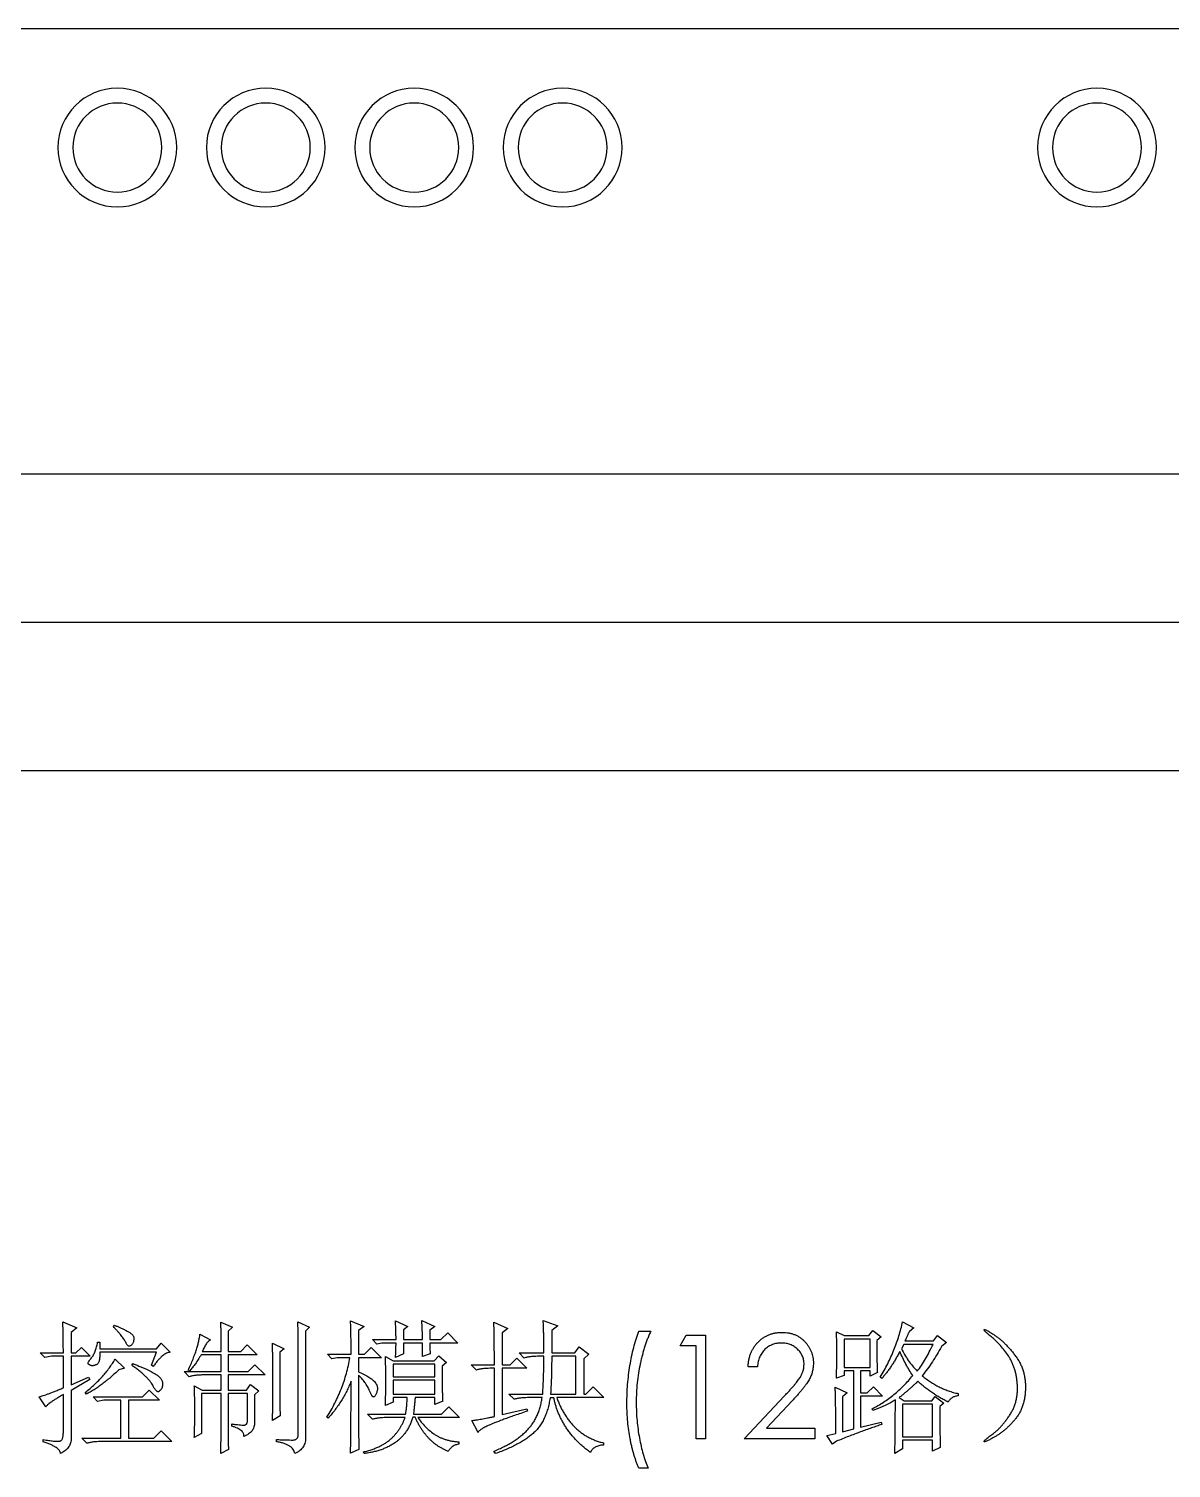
# Model space of a CAD drawing. Extents: x 221932 to 222432, y 311636 to 312636.
# Drawn here: x 222232.81 to 222271.29, y 311808.83 to 311857.32 of the extents above; entities that cross this region are included whole.
import ezdxf

# ---------------------------------------------------------------- set-up
doc = ezdxf.new("R2010")
doc.units = 0
doc.header["$MEASUREMENT"] = 0
doc.layers.add('PV-115', color=7, linetype='Continuous')

# ---------------------------------------------------------------- blocks, each defined once
blk = doc.blocks.new('Manufacturer光辉PartName智能照明控制模块Series12位ShellFrameLimitingCurrentRemarkPartTypeMinCurrent0MaxCurrent0PolesMinPower0MaxPower0LibType2DelFlgfalseUpdateDate')
at = {"layer": 'PV-115'}
for p, q in [((108, 52), (-108, 52)), ((108, 37), (-108, 37)), ((108, 32), (-108, 32)), ((108, 27), (-108, 27)), ((7.162, 8.449), (7.635, 8.238)), ((8.866, 8.278), (8.904, 8.335)), ((12.481, 8.43), (12.879, 8.259)), ((12.879, 8.259), (12.728, 8.126)), ((15.075, 8.449), (15.472, 8.259)), ((15.472, 8.259), (15.34, 8.126)), ((16.854, 8.475), (17.309, 8.284)), ((17.309, 8.284), (17.119, 8.151)), ((18.369, 8.475), (18.785, 8.29)), ((18.785, 8.29), (18.634, 8.178)), ((19.258, 8.494), (19.694, 8.29)), ((19.694, 8.29), (19.523, 8.16)), ((21.682, 8.437), (22.155, 8.225)), ((23.347, 8.494), (23.84, 8.304)), ((23.84, 8.304), (23.631, 8.153)), ((35.454, 8.449), (35.832, 8.238)), ((7.635, 8.238), (7.446, 8.085)), ((7.446, 8.085), (7.446, 7.396)), ((11.781, 8.027), (12.141, 7.838)), ((12.728, 8.126), (12.728, 7.441)), ((15.094, 4.652), (15.094, 7.86)), ((15.34, 8.126), (15.34, 4.576)), ((17.119, 8.151), (17.119, 7.351)), ((17.744, 7.693), (17.593, 7.844)), ((17.593, 7.844), (18.388, 7.844)), ((18.634, 8.178), (18.634, 7.844)), ((18.634, 7.844), (19.277, 7.844)), ((19.523, 8.16), (19.523, 7.844)), ((19.523, 7.844), (19.902, 7.844)), ((19.902, 7.844), (20.129, 8.072)), ((20.129, 8.072), (20.47, 7.731)), ((22.155, 8.225), (21.966, 8.071)), ((21.966, 8.071), (21.966, 6.992)), ((23.631, 8.153), (23.631, 7.396)), ((26.568, 8.135), (26.972, 8.135)), ((27.959, 7.641), (28.165, 8)), ((28.165, 8), (28.812, 8)), ((28.812, 8), (28.812, 4.5)), ((33.22, 8.111), (33.485, 7.979)), ((33.485, 7.979), (34.318, 7.979)), ((34.356, 7.865), (33.485, 7.865)), ((33.485, 7.865), (33.485, 6.902)), ((34.318, 7.979), (34.45, 8.149)), ((34.356, 6.902), (34.356, 7.865)), ((34.45, 8.149), (34.734, 7.942)), ((34.734, 7.942), (34.583, 7.811)), ((35.529, 7.799), (36.495, 7.799)), ((35.832, 8.238), (35.681, 8.124)), ((36.495, 7.799), (36.627, 7.989)), ((36.627, 7.989), (36.93, 7.743)), ((6.556, 7.244), (6.405, 7.396)), ((6.405, 7.396), (7.181, 7.396)), ((6.783, 7.282), (6.556, 7.244)), ((7.181, 7.282), (6.783, 7.282)), ((7.181, 6.222), (7.181, 7.282)), ((7.446, 7.396), (7.597, 7.396)), ((8.09, 7.282), (7.446, 7.282)), ((7.446, 7.282), (7.446, 6.317)), ((7.597, 7.396), (7.787, 7.585)), ((7.787, 7.585), (8.09, 7.282)), ((8.336, 7.757), (8.411, 7.757)), ((8.411, 7.757), (8.411, 7.53)), ((8.411, 7.53), (10.323, 7.53)), ((10.323, 7.417), (8.411, 7.417)), ((10.153, 6.981), (10.323, 7.417)), ((10.323, 7.53), (10.475, 7.72)), ((10.475, 7.72), (10.778, 7.417)), ((12.5, 7.327), (11.819, 7.327)), ((11.857, 7.441), (12.5, 7.441)), ((12.5, 7.441), (12.5, 7.726)), ((12.5, 6.767), (12.5, 7.327)), ((12.728, 7.441), (13.163, 7.441)), ((13.712, 7.327), (12.728, 7.327)), ((12.728, 7.327), (12.728, 6.767)), ((13.163, 7.441), (13.371, 7.668)), ((13.371, 7.668), (13.712, 7.327)), ((14.223, 7.729), (14.621, 7.539)), ((14.621, 7.539), (14.469, 7.425)), ((14.469, 7.425), (14.469, 5.675)), ((16.23, 7.199), (16.078, 7.351)), ((16.078, 7.351), (16.873, 7.351)), ((17.119, 7.351), (17.328, 7.351)), ((17.328, 7.351), (17.555, 7.578)), ((17.555, 7.578), (17.895, 7.237)), ((17.914, 7.731), (17.744, 7.693)), ((18.388, 7.731), (17.914, 7.731)), ((18.028, 7.278), (18.293, 7.126)), ((18.634, 7.371), (18.369, 7.239)), ((19.277, 7.731), (18.634, 7.731)), ((18.634, 7.731), (18.634, 7.371)), ((19.277, 7.276), (19.277, 7.731)), ((19.542, 7.371), (19.277, 7.276)), ((20.47, 7.731), (19.523, 7.731)), ((19.675, 7.126), (19.826, 7.297)), ((19.826, 7.297), (20.091, 7.07)), ((22.533, 7.396), (23.366, 7.396)), ((22.704, 7.225), (22.533, 7.396)), ((23.366, 7.282), (23.158, 7.282)), ((23.631, 7.396), (24.408, 7.396)), ((24.445, 7.282), (23.631, 7.282)), ((24.408, 7.396), (24.559, 7.604)), ((24.445, 6.005), (24.445, 7.282)), ((24.559, 7.604), (24.881, 7.357)), ((24.881, 7.357), (24.71, 7.203)), ((28.498, 7.641), (27.959, 7.641)), ((28.498, 4.5), (28.498, 7.641)), ((35.492, 7.686), (35.416, 7.534)), ((36.476, 7.686), (35.492, 7.686)), ((36.93, 7.743), (36.76, 7.611)), ((8.923, 7.187), (9.244, 6.888)), ((9.244, 6.888), (9.055, 6.832)), ((9.49, 6.98), (9.528, 7.036)), ((10.21, 6.943), (10.153, 6.981)), ((11.44, 6.797), (11.383, 6.816)), ((13.409, 6.767), (13.636, 6.995)), ((13.636, 6.995), (13.977, 6.654)), ((16.4, 7.237), (16.23, 7.199)), ((16.835, 7.237), (16.4, 7.237)), ((17.895, 7.237), (17.119, 7.237)), ((17.119, 7.237), (17.119, 6.765)), ((18.293, 7.126), (19.675, 7.126)), ((19.694, 7.013), (18.293, 7.013)), ((18.293, 7.013), (18.293, 6.588)), ((19.694, 6.588), (19.694, 7.013)), ((20.091, 7.07), (19.94, 6.955)), ((20.924, 6.992), (21.7, 6.992)), ((21.095, 6.821), (20.924, 6.992)), ((21.7, 6.878), (21.549, 6.878)), ((21.7, 5.25), (21.7, 6.878)), ((21.966, 6.992), (22.231, 6.992)), ((22.798, 6.878), (21.966, 6.878)), ((21.966, 6.878), (21.966, 5.326)), ((22.231, 6.992), (22.458, 7.219)), ((22.458, 7.219), (22.798, 6.878)), ((24.71, 7.203), (24.71, 6.007)), ((30.562, 6.923), (30.248, 6.923)), ((33.485, 6.902), (34.356, 6.902)), ((33.807, 6.788), (33.485, 6.788)), ((33.485, 6.788), (33.485, 6.637)), ((33.807, 4.838), (33.807, 6.788)), ((34.356, 6.788), (34.034, 6.788)), ((34.034, 6.788), (34.034, 6.049)), ((34.356, 6.618), (34.356, 6.788)), ((7.446, 6.317), (8.033, 6.582)), ((8.071, 6.506), (7.446, 6.127)), ((8.033, 6.582), (8.071, 6.506)), ((11.421, 6.597), (11.251, 6.767)), ((11.251, 6.767), (12.5, 6.767)), ((12.5, 6.654), (11.876, 6.654)), ((12.5, 6.139), (12.5, 6.654)), ((12.728, 6.767), (13.409, 6.767)), ((13.977, 6.654), (12.728, 6.654)), ((12.728, 6.654), (12.728, 6.139)), ((13.352, 6.139), (13.485, 6.329)), ((13.485, 6.329), (13.769, 6.12)), ((18.293, 6.588), (19.694, 6.588)), ((19.694, 6.474), (18.293, 6.474)), ((18.293, 6.474), (18.293, 6.005)), ((19.694, 6.005), (19.694, 6.474)), ((33.485, 6.637), (33.22, 6.542)), ((34.602, 6.732), (34.356, 6.618)), ((34.753, 6.54), (34.696, 6.577)), ((6.594, 5.578), (6.367, 5.919)), ((7.181, 4.707), (7.181, 5.995)), ((7.446, 6.127), (7.446, 4.48)), ((7.957, 6.01), (7.919, 6.066)), ((8.336, 5.763), (8.184, 5.915)), ((8.184, 5.915), (9.85, 5.915)), ((9.85, 5.915), (10.077, 6.142)), ((10.077, 6.142), (10.418, 5.801)), ((11.592, 6.291), (11.857, 6.139)), ((12.5, 6.026), (11.838, 6.026)), ((11.838, 6.026), (11.838, 4.682)), ((11.857, 6.139), (12.5, 6.139)), ((12.5, 4.844), (12.5, 6.026)), ((12.728, 6.139), (13.352, 6.139)), ((13.39, 6.026), (12.728, 6.026)), ((12.728, 6.026), (12.728, 4.711)), ((13.39, 5.155), (13.39, 6.026)), ((13.769, 6.12), (13.617, 5.988)), ((13.617, 5.988), (13.617, 5.06)), ((18.293, 6.005), (19.694, 6.005)), ((18.766, 5.891), (18.293, 5.891)), ((18.293, 5.891), (18.293, 5.74)), ((19.694, 5.891), (19.031, 5.891)), ((19.694, 5.664), (19.694, 5.891)), ((22.363, 5.834), (22.193, 6.005)), ((22.193, 6.005), (23.328, 6.005)), ((23.31, 5.891), (22.817, 5.891)), ((23.707, 5.881), (23.575, 5.881)), ((23.594, 6.005), (24.445, 6.005)), ((25.392, 5.891), (23.802, 5.891)), ((24.71, 6.007), (24.786, 6.007)), ((24.786, 6.007), (25.032, 6.258)), ((25.032, 6.258), (25.392, 5.891)), ((30.113, 4.5), (31.471, 5.949)), ((33.182, 6.246), (33.58, 6.052)), ((33.58, 6.052), (33.428, 5.917)), ((33.428, 5.917), (33.428, 4.743)), ((34.034, 6.049), (34.261, 6.049)), ((34.772, 5.936), (34.034, 5.936)), ((34.034, 5.936), (34.034, 4.895)), ((34.261, 6.049), (34.469, 6.258)), ((34.469, 6.258), (34.772, 5.936)), ((35.34, 5.893), (35.51, 5.78)), ((36.438, 5.78), (36.552, 5.932)), ((36.552, 5.932), (36.836, 5.705)), ((37.328, 6.026), (37.328, 5.95)), ((8.544, 5.801), (8.336, 5.763)), ((9.112, 5.801), (8.544, 5.801)), ((9.112, 4.524), (9.112, 5.801)), ((10.418, 5.801), (9.377, 5.801)), ((9.377, 5.801), (9.377, 4.524)), ((18.293, 5.74), (18.028, 5.626)), ((19.959, 5.777), (19.694, 5.664)), ((19.921, 5.332), (20.167, 5.578)), ((20.167, 5.578), (20.527, 5.218)), ((21.966, 5.326), (22.798, 5.515)), ((22.798, 5.515), (22.817, 5.44)), ((31.738, 5.794), (30.863, 4.859)), ((34.45, 5.462), (34.431, 5.519)), ((36.457, 5.667), (35.454, 5.667)), ((35.454, 5.667), (35.454, 4.569)), ((35.51, 5.78), (36.438, 5.78)), ((36.457, 4.569), (36.457, 5.667)), ((36.836, 5.705), (36.703, 5.592)), ((12.86, 4.928), (12.86, 5.003)), ((14.488, 5.275), (14.223, 5.123)), ((16.097, 5.197), (16.059, 5.235)), ((17.593, 5.161), (17.422, 5.332)), ((17.422, 5.332), (18.709, 5.332)), ((18.691, 5.218), (18.047, 5.218)), ((19.031, 5.237), (18.956, 5.237)), ((18.975, 5.332), (19.921, 5.332)), ((20.527, 5.218), (19.126, 5.218)), ((21.151, 4.72), (20.943, 5.118)), ((30.863, 4.859), (32.491, 4.859)), ((32.491, 4.859), (32.491, 4.5)), ((34.034, 4.895), (34.734, 5.065)), ((34.734, 5.065), (34.753, 4.989)), ((6.499, 4.404), (6.499, 4.48)), ((7.976, 4.353), (7.806, 4.524)), ((7.806, 4.524), (9.112, 4.524)), ((10.834, 4.41), (8.43, 4.41)), ((9.377, 4.524), (10.229, 4.524)), ((10.229, 4.524), (10.475, 4.77)), ((10.475, 4.77), (10.834, 4.41)), ((11.838, 4.682), (11.592, 4.549)), ((14.356, 4.405), (14.356, 4.481)), ((20.508, 4.398), (20.508, 4.324)), ((25.373, 4.368), (25.373, 4.292)), ((28.812, 4.5), (28.498, 4.5)), ((32.491, 4.5), (30.113, 4.5)), ((32.898, 4.611), (33.201, 4.686)), ((33.087, 4.327), (32.898, 4.611)), ((33.22, 4.421), (33.087, 4.327)), ((33.428, 4.743), (33.807, 4.838)), ((35.454, 4.569), (36.457, 4.569)), ((36.457, 4.455), (35.454, 4.455)), ((35.454, 4.455), (35.454, 4.163)), ((36.457, 4.082), (36.457, 4.455)), ((12.746, 4.14), (12.481, 4.006)), ((17.138, 4.139), (16.854, 4.025)), ((17.309, 4.006), (17.29, 4.062)), ((21.738, 4.006), (21.682, 4.083)), ((35.454, 4.163), (35.189, 4.006)), ((36.722, 4.214), (36.457, 4.082)), ((26.882, 3.513), (26.568, 3.513))]:
    blk.add_line(p, q, dxfattribs=at)
for centre, radius, start, end in [((9, 48), 2, 0, 180), ((14, 48), 2, 0, 180), ((19, 48), 2, 0, 180), ((24, 48), 2, 0, 180), ((42, 48), 2, 0, 180), ((9, 48), 1.5, 0, 180), ((14, 48), 1.5, 0, 180), ((19, 48), 1.5, 0, 180), ((24, 48), 1.5, 0, 180), ((42, 48), 1.5, 0, 180), ((9, 48), 2, 180, 0), ((9, 48), 1.5, 180, 0), ((14, 48), 2, 180, 0), ((14, 48), 1.5, 180, 0), ((19, 48), 2, 180, 0), ((19, 48), 1.5, 180, 0), ((24, 48), 2, 180, 0), ((24, 48), 1.5, 180, 0), ((42, 48), 2, 180, 0), ((42, 48), 1.5, 180, 0)]:
    blk.add_arc(centre, radius, start, end, dxfattribs=at)
for points, knots in [([(7.181, 7.396), (7.181, 7.451), (7.181, 7.56), (7.179, 7.717), (7.178, 7.864), (7.176, 8), (7.173, 8.127), (7.171, 8.243), (7.166, 8.349), (7.163, 8.417), (7.162, 8.449)], [0, 0, 0, 0, 0.15908, 0.308183, 0.447301, 0.57711, 0.697615, 0.808138, 0.908724, 1, 1, 1, 1]), ([(9.282, 7.76), (9.273, 7.776), (9.254, 7.812), (9.22, 7.866), (9.178, 7.925), (9.129, 7.987), (9.074, 8.054), (9.01, 8.125), (8.942, 8.201), (8.892, 8.251), (8.866, 8.278)], [0, 0, 0, 0, 0.085146, 0.181967, 0.289004, 0.407373, 0.538052, 0.680246, 0.834242, 1, 1, 1, 1]), ([(8.904, 8.335), (8.935, 8.321), (8.996, 8.294), (9.084, 8.255), (9.164, 8.218), (9.235, 8.183), (9.298, 8.151), (9.354, 8.121), (9.401, 8.094), (9.441, 8.068), (9.475, 8.044), (9.503, 8.017), (9.526, 7.991), (9.543, 7.962), (9.554, 7.932), (9.561, 7.901), (9.561, 7.868), (9.555, 7.826), (9.543, 7.778), (9.526, 7.728), (9.506, 7.69), (9.477, 7.658), (9.441, 7.633), (9.409, 7.627), (9.396, 7.625)], [0, 0, 0, 0, 0.089591, 0.172145, 0.24737, 0.315835, 0.376754, 0.430964, 0.478211, 0.518335, 0.553654, 0.586055, 0.615997, 0.64463, 0.671719, 0.698197, 0.725928, 0.754485, 0.808572, 0.853371, 0.889784, 0.918815, 0.964624, 1, 1, 1, 1]), ([(12.5, 7.726), (12.5, 7.763), (12.501, 7.835), (12.499, 7.939), (12.498, 8.037), (12.496, 8.128), (12.493, 8.213), (12.49, 8.291), (12.486, 8.362), (12.483, 8.408), (12.481, 8.43)], [0, 0, 0, 0, 0.157281, 0.305617, 0.443999, 0.574437, 0.693958, 0.805519, 0.907231, 1, 1, 1, 1]), ([(15.094, 7.86), (15.093, 7.96), (15.091, 8.156), (15.08, 8.352), (15.075, 8.449)], [0, 0, 0, 0, 0.507488, 1, 1, 1, 1]), ([(16.873, 7.351), (16.873, 7.419), (16.874, 7.55), (16.872, 7.737), (16.871, 7.905), (16.869, 8.054), (16.866, 8.185), (16.863, 8.298), (16.859, 8.393), (16.856, 8.449), (16.854, 8.475)], [0, 0, 0, 0, 0.182733, 0.348632, 0.498317, 0.63117, 0.747822, 0.848263, 0.93254, 1, 1, 1, 1]), ([(18.388, 7.844), (18.387, 7.89), (18.387, 7.986), (18.383, 8.136), (18.377, 8.301), (18.372, 8.415), (18.369, 8.475)], [0, 0, 0, 0, 0.216802, 0.455891, 0.716191, 1, 1, 1, 1]), ([(19.277, 7.844), (19.276, 7.951), (19.275, 8.168), (19.264, 8.384), (19.258, 8.494)], [0, 0, 0, 0, 0.493323, 1, 1, 1, 1]), ([(21.7, 6.992), (21.7, 7.037), (21.7, 7.124), (21.701, 7.253), (21.7, 7.375), (21.699, 7.492), (21.698, 7.603), (21.698, 7.708), (21.697, 7.807), (21.696, 7.9), (21.694, 7.987), (21.693, 8.069), (21.691, 8.145), (21.69, 8.215), (21.688, 8.279), (21.686, 8.337), (21.684, 8.389), (21.682, 8.421), (21.682, 8.437)], [0, 0, 0, 0, 0.0931435, 0.1819209, 0.2668187, 0.3473505, 0.4240014, 0.4967714, 0.5651754, 0.6297039, 0.690352, 0.7466346, 0.7990368, 0.8475587, 0.8917289, 0.9320203, 0.9679489, 1, 1, 1, 1]), ([(23.366, 7.396), (23.366, 7.454), (23.367, 7.567), (23.365, 7.731), (23.364, 7.884), (23.362, 8.026), (23.359, 8.158), (23.356, 8.28), (23.352, 8.39), (23.349, 8.46), (23.347, 8.494)], [0, 0, 0, 0, 0.158966, 0.308362, 0.447543, 0.577795, 0.697845, 0.808321, 0.908626, 1, 1, 1, 1]), ([(34.696, 6.577), (34.741, 6.653), (34.829, 6.803), (34.951, 7.033), (35.061, 7.264), (35.162, 7.497), (35.251, 7.733), (35.33, 7.97), (35.398, 8.208), (35.435, 8.369), (35.454, 8.449)], [0, 0, 0, 0, 0.12981, 0.257714, 0.384211, 0.509191, 0.633057, 0.756165, 0.878406, 1, 1, 1, 1]), ([(9.396, 7.625), (9.386, 7.627), (9.364, 7.632), (9.335, 7.661), (9.307, 7.704), (9.291, 7.74), (9.282, 7.76)], [0, 0, 0, 0, 0.1594512, 0.3677773, 0.643109, 1, 1, 1, 1]), ([(11.383, 6.816), (11.414, 6.88), (11.472, 7.003), (11.548, 7.185), (11.613, 7.354), (11.667, 7.511), (11.71, 7.657), (11.743, 7.791), (11.768, 7.913), (11.777, 7.991), (11.781, 8.027)], [0, 0, 0, 0, 0.165811, 0.319126, 0.461041, 0.590523, 0.709176, 0.816316, 0.913364, 1, 1, 1, 1]), ([(12.141, 7.838), (12.129, 7.832), (12.105, 7.82), (12.071, 7.791), (12.036, 7.754), (12.001, 7.709), (11.966, 7.654), (11.929, 7.591), (11.893, 7.519), (11.869, 7.467), (11.857, 7.441)], [0, 0, 0, 0, 0.077676, 0.164907, 0.266653, 0.381202, 0.511467, 0.65807, 0.820809, 1, 1, 1, 1]), ([(26.165, 5.682), (26.166, 5.792), (26.168, 6.01), (26.188, 6.335), (26.22, 6.656), (26.265, 6.97), (26.322, 7.278), (26.392, 7.574), (26.472, 7.86), (26.537, 8.044), (26.568, 8.135)], [0, 0, 0, 0, 0.131664, 0.262136, 0.390776, 0.518632, 0.643982, 0.765918, 0.884434, 1, 1, 1, 1]), ([(26.972, 8.135), (26.954, 8.095), (26.916, 8.013), (26.865, 7.887), (26.815, 7.757), (26.77, 7.621), (26.726, 7.48), (26.685, 7.334), (26.647, 7.184), (26.601, 6.976), (26.551, 6.711), (26.509, 6.388), (26.483, 6.059), (26.48, 5.838), (26.479, 5.727)], [0, 0, 0, 0, 0.053473, 0.108577, 0.164847, 0.222508, 0.282149, 0.343289, 0.405779, 0.470211, 0.600937, 0.732284, 0.865466, 1, 1, 1, 1]), ([(30.248, 6.923), (30.25, 6.965), (30.254, 7.047), (30.273, 7.166), (30.3, 7.28), (30.338, 7.388), (30.385, 7.49), (30.442, 7.587), (30.509, 7.678), (30.585, 7.763), (30.668, 7.84), (30.757, 7.906), (30.851, 7.963), (30.949, 8.01), (31.053, 8.045), (31.161, 8.071), (31.273, 8.087), (31.35, 8.089), (31.389, 8.09)], [0, 0, 0, 0, 0.068791, 0.135103, 0.198979, 0.261904, 0.323495, 0.385195, 0.446969, 0.509765, 0.572251, 0.633405, 0.693251, 0.752583, 0.812579, 0.873275, 0.93555, 1, 1, 1, 1]), ([(31.389, 8.09), (31.428, 8.089), (31.503, 8.087), (31.613, 8.072), (31.718, 8.048), (31.817, 8.015), (31.91, 7.97), (31.998, 7.916), (32.081, 7.854), (32.155, 7.781), (32.224, 7.703), (32.283, 7.619), (32.333, 7.533), (32.376, 7.443), (32.407, 7.349), (32.43, 7.253), (32.443, 7.152), (32.446, 7.084), (32.447, 7.049)], [0, 0, 0, 0, 0.069475, 0.136517, 0.200789, 0.26383, 0.325735, 0.387291, 0.449509, 0.512968, 0.576275, 0.63758, 0.697903, 0.757172, 0.816599, 0.876653, 0.93729, 1, 1, 1, 1]), ([(33.22, 6.542), (33.223, 6.617), (33.229, 6.763), (33.234, 6.981), (33.238, 7.193), (33.239, 7.399), (33.238, 7.595), (33.234, 7.779), (33.229, 7.95), (33.223, 8.059), (33.22, 8.111)], [0, 0, 0, 0, 0.142136, 0.280644, 0.415998, 0.547763, 0.673721, 0.791212, 0.899807, 1, 1, 1, 1]), ([(34.583, 7.811), (34.583, 7.747), (34.582, 7.625), (34.584, 7.449), (34.585, 7.29), (34.587, 7.147), (34.591, 7.02), (34.593, 6.909), (34.597, 6.815), (34.6, 6.758), (34.602, 6.732)], [0, 0, 0, 0, 0.177873, 0.34017, 0.487537, 0.619982, 0.737511, 0.840113, 0.927837, 1, 1, 1, 1]), ([(35.681, 8.124), (35.677, 8.117), (35.669, 8.1), (35.656, 8.073), (35.641, 8.041), (35.623, 8.003), (35.603, 7.96), (35.58, 7.911), (35.556, 7.857), (35.539, 7.819), (35.529, 7.799)], [0, 0, 0, 0, 0.067404, 0.152313, 0.252113, 0.368581, 0.502548, 0.651414, 0.816959, 1, 1, 1, 1]), ([(38.482, 7.908), (38.459, 7.926), (38.417, 7.96), (38.357, 8.007), (38.308, 8.05), (38.267, 8.086), (38.237, 8.118), (38.215, 8.143), (38.202, 8.162), (38.196, 8.179), (38.209, 8.19), (38.23, 8.183), (38.259, 8.173), (38.299, 8.152), (38.35, 8.125), (38.411, 8.087), (38.483, 8.041), (38.564, 7.987), (38.652, 7.927), (38.739, 7.857), (38.826, 7.78), (38.914, 7.697), (39, 7.606), (39.088, 7.509), (39.173, 7.403), (39.259, 7.293), (39.339, 7.176), (39.409, 7.053), (39.467, 6.925), (39.514, 6.791), (39.55, 6.653), (39.576, 6.51), (39.59, 6.362), (39.592, 6.21), (39.585, 6.06), (39.568, 5.915), (39.543, 5.777), (39.507, 5.646), (39.461, 5.522), (39.406, 5.405), (39.342, 5.295), (39.292, 5.227), (39.266, 5.193)], [0, 0, 0, 0, 0.021469, 0.040204, 0.056431, 0.069806, 0.080596, 0.088831, 0.09451, 0.098016, 0.100593, 0.105302, 0.11287, 0.123879, 0.138309, 0.155969, 0.177083, 0.201603, 0.228345, 0.255987, 0.284607, 0.314525, 0.345424, 0.377715, 0.411342, 0.446084, 0.481279, 0.516134, 0.550968, 0.585729, 0.621049, 0.656789, 0.693531, 0.731328, 0.768812, 0.804936, 0.839514, 0.872947, 0.905634, 0.937429, 0.968825, 1, 1, 1, 1]), ([(38.482, 4.663), (38.505, 4.679), (38.553, 4.714), (38.622, 4.773), (38.692, 4.841), (38.764, 4.916), (38.835, 5), (38.909, 5.09), (38.982, 5.19), (39.057, 5.294), (39.127, 5.406), (39.187, 5.524), (39.235, 5.647), (39.274, 5.773), (39.301, 5.905), (39.318, 6.041), (39.323, 6.181), (39.319, 6.323), (39.305, 6.464), (39.287, 6.602), (39.259, 6.733), (39.225, 6.858), (39.183, 6.976), (39.136, 7.089), (39.08, 7.195), (38.997, 7.326), (38.889, 7.475), (38.757, 7.64), (38.622, 7.784), (38.528, 7.868), (38.482, 7.908)], [0, 0, 0, 0, 0.022636, 0.046687, 0.072365, 0.099748, 0.128641, 0.159595, 0.192161, 0.226594, 0.261702, 0.296578, 0.331251, 0.366116, 0.401501, 0.437528, 0.47442, 0.51241, 0.550362, 0.587038, 0.622241, 0.65644, 0.689599, 0.721802, 0.75337, 0.784414, 0.844148, 0.899723, 0.951616, 1, 1, 1, 1]), ([(8.127, 7.227), (8.14, 7.244), (8.165, 7.277), (8.199, 7.332), (8.229, 7.391), (8.256, 7.455), (8.281, 7.524), (8.302, 7.598), (8.322, 7.676), (8.331, 7.73), (8.336, 7.757)], [0, 0, 0, 0, 0.107223, 0.218807, 0.333779, 0.454403, 0.581188, 0.714575, 0.853756, 1, 1, 1, 1]), ([(8.411, 7.417), (8.411, 7.39), (8.411, 7.338), (8.407, 7.265), (8.402, 7.201), (8.394, 7.144), (8.382, 7.095), (8.358, 7.054), (8.328, 7.021), (8.289, 7), (8.251, 6.984), (8.217, 6.973), (8.19, 6.964), (8.173, 6.963), (8.165, 6.962)], [0, 0, 0, 0, 0.138278, 0.261186, 0.37244, 0.468856, 0.553008, 0.629882, 0.704066, 0.780513, 0.85313, 0.913434, 0.962879, 1, 1, 1, 1]), ([(10.778, 7.417), (10.758, 7.415), (10.716, 7.411), (10.653, 7.387), (10.587, 7.35), (10.518, 7.296), (10.446, 7.23), (10.369, 7.148), (10.289, 7.051), (10.237, 6.981), (10.21, 6.943)], [0, 0, 0, 0, 0.078095, 0.164103, 0.26358, 0.376782, 0.50663, 0.653364, 0.817661, 1, 1, 1, 1]), ([(11.819, 7.327), (11.788, 7.275), (11.728, 7.176), (11.633, 7.036), (11.539, 6.91), (11.472, 6.834), (11.44, 6.797)], [0, 0, 0, 0, 0.276476, 0.534903, 0.775844, 1, 1, 1, 1]), ([(14.223, 5.123), (14.224, 5.159), (14.227, 5.234), (14.232, 5.354), (14.234, 5.488), (14.237, 5.634), (14.239, 5.795), (14.24, 5.968), (14.242, 6.155), (14.242, 6.351), (14.242, 6.55), (14.24, 6.744), (14.239, 6.929), (14.237, 7.106), (14.234, 7.274), (14.232, 7.433), (14.227, 7.584), (14.224, 7.682), (14.223, 7.729)], [0, 0, 0, 0, 0.040918, 0.086944, 0.138063, 0.194561, 0.255896, 0.322339, 0.394161, 0.470823, 0.548561, 0.622805, 0.694089, 0.761879, 0.826177, 0.887516, 0.945371, 1, 1, 1, 1]), ([(18.028, 5.626), (18.031, 5.708), (18.037, 5.864), (18.042, 6.088), (18.046, 6.291), (18.048, 6.479), (18.046, 6.663), (18.042, 6.855), (18.037, 7.062), (18.031, 7.204), (18.028, 7.278)], [0, 0, 0, 0, 0.148597, 0.28442, 0.407065, 0.516965, 0.624744, 0.74145, 0.866244, 1, 1, 1, 1]), ([(18.369, 7.239), (18.372, 7.277), (18.378, 7.356), (18.383, 7.477), (18.387, 7.602), (18.387, 7.687), (18.388, 7.731)], [0, 0, 0, 0, 0.235428, 0.481884, 0.735292, 1, 1, 1, 1]), ([(19.523, 7.731), (19.524, 7.697), (19.524, 7.633), (19.528, 7.539), (19.533, 7.452), (19.539, 7.397), (19.542, 7.371)], [0, 0, 0, 0, 0.278236, 0.539117, 0.778921, 1, 1, 1, 1]), ([(23.158, 7.282), (23.118, 7.281), (23.039, 7.28), (22.923, 7.269), (22.811, 7.251), (22.739, 7.234), (22.704, 7.225)], [0, 0, 0, 0, 0.2627696, 0.5157777, 0.761809, 1, 1, 1, 1]), ([(23.328, 6.005), (23.334, 6.101), (23.347, 6.301), (23.358, 6.611), (23.365, 6.94), (23.366, 7.166), (23.366, 7.282)], [0, 0, 0, 0, 0.227462, 0.470081, 0.727388, 1, 1, 1, 1]), ([(23.631, 7.282), (23.631, 7.173), (23.63, 6.957), (23.623, 6.635), (23.612, 6.318), (23.599, 6.109), (23.594, 6.005)], [0, 0, 0, 0, 0.255616, 0.507447, 0.755553, 1, 1, 1, 1]), ([(31.373, 7.731), (31.346, 7.73), (31.292, 7.729), (31.213, 7.719), (31.138, 7.702), (31.066, 7.679), (30.997, 7.649), (30.933, 7.613), (30.872, 7.569), (30.814, 7.519), (30.761, 7.464), (30.715, 7.402), (30.674, 7.335), (30.639, 7.264), (30.61, 7.186), (30.588, 7.103), (30.571, 7.015), (30.565, 6.954), (30.562, 6.923)], [0, 0, 0, 0, 0.064439, 0.126547, 0.186887, 0.245878, 0.304041, 0.362191, 0.420976, 0.48066, 0.5406, 0.600689, 0.661936, 0.724443, 0.789038, 0.856314, 0.926352, 1, 1, 1, 1]), ([(32.132, 7.021), (32.132, 7.045), (32.131, 7.092), (32.12, 7.161), (32.103, 7.228), (32.079, 7.292), (32.047, 7.354), (32.009, 7.412), (31.964, 7.469), (31.913, 7.522), (31.857, 7.571), (31.797, 7.614), (31.734, 7.65), (31.668, 7.679), (31.599, 7.703), (31.526, 7.719), (31.451, 7.729), (31.399, 7.73), (31.373, 7.731)], [0, 0, 0, 0, 0.061965, 0.122122, 0.180988, 0.239933, 0.299906, 0.359989, 0.421776, 0.486576, 0.551535, 0.615018, 0.677259, 0.73973, 0.80305, 0.866495, 0.931973, 1, 1, 1, 1]), ([(35.359, 7.447), (35.335, 7.402), (35.289, 7.314), (35.216, 7.186), (35.143, 7.063), (35.067, 6.947), (34.991, 6.836), (34.913, 6.732), (34.835, 6.632), (34.78, 6.57), (34.753, 6.54)], [0, 0, 0, 0, 0.138802, 0.27373, 0.404554, 0.530617, 0.653662, 0.772766, 0.888196, 1, 1, 1, 1]), ([(35.794, 6.634), (35.754, 6.695), (35.672, 6.82), (35.56, 7.018), (35.454, 7.227), (35.391, 7.373), (35.359, 7.447)], [0, 0, 0, 0, 0.2384106, 0.4849628, 0.7382722, 1, 1, 1, 1]), ([(35.416, 7.534), (35.45, 7.468), (35.518, 7.335), (35.642, 7.143), (35.784, 6.955), (35.891, 6.837), (35.946, 6.777)], [0, 0, 0, 0, 0.2396811, 0.4847259, 0.7381833, 1, 1, 1, 1]), ([(35.946, 6.777), (35.993, 6.843), (36.09, 6.978), (36.225, 7.197), (36.355, 7.434), (36.435, 7.6), (36.476, 7.686)], [0, 0, 0, 0, 0.230741, 0.473718, 0.730101, 1, 1, 1, 1]), ([(36.76, 7.611), (36.712, 7.524), (36.616, 7.351), (36.459, 7.101), (36.294, 6.859), (36.175, 6.706), (36.116, 6.629)], [0, 0, 0, 0, 0.253515, 0.50463, 0.753014, 1, 1, 1, 1]), ([(7.919, 6.066), (7.973, 6.109), (8.079, 6.195), (8.23, 6.33), (8.371, 6.466), (8.501, 6.606), (8.622, 6.747), (8.732, 6.891), (8.833, 7.037), (8.893, 7.137), (8.923, 7.187)], [0, 0, 0, 0, 0.137195, 0.27067, 0.400013, 0.526144, 0.648642, 0.768208, 0.885088, 1, 1, 1, 1]), ([(9.055, 6.832), (9.007, 6.787), (8.912, 6.698), (8.769, 6.571), (8.628, 6.454), (8.49, 6.347), (8.354, 6.248), (8.22, 6.159), (8.089, 6.079), (8, 6.032), (7.957, 6.01)], [0, 0, 0, 0, 0.144542, 0.28313, 0.416248, 0.543311, 0.665181, 0.782022, 0.893322, 1, 1, 1, 1]), ([(8.014, 7.038), (8.016, 7.049), (8.02, 7.076), (8.045, 7.118), (8.08, 7.171), (8.11, 7.207), (8.127, 7.227)], [0, 0, 0, 0, 0.1507012, 0.3652967, 0.6453866, 1, 1, 1, 1]), ([(8.165, 6.962), (8.151, 6.964), (8.118, 6.968), (8.079, 6.986), (8.048, 7.003), (8.03, 7.015), (8.017, 7.026), (8.015, 7.035), (8.014, 7.038)], [0, 0, 0, 0, 0.246866, 0.56576, 0.726751, 0.853042, 0.94063, 1, 1, 1, 1]), ([(10.191, 6.309), (10.177, 6.333), (10.146, 6.384), (10.089, 6.459), (10.02, 6.538), (9.938, 6.62), (9.844, 6.706), (9.737, 6.794), (9.619, 6.887), (9.534, 6.948), (9.49, 6.98)], [0, 0, 0, 0, 0.086046, 0.181935, 0.289761, 0.408012, 0.537548, 0.67971, 0.83362, 1, 1, 1, 1]), ([(9.528, 7.036), (9.574, 7.018), (9.661, 6.983), (9.786, 6.932), (9.9, 6.881), (10.003, 6.836), (10.095, 6.791), (10.174, 6.749), (10.244, 6.711), (10.303, 6.674), (10.353, 6.639), (10.396, 6.604), (10.432, 6.568), (10.463, 6.532), (10.487, 6.495), (10.506, 6.459), (10.517, 6.421), (10.524, 6.373), (10.523, 6.316), (10.515, 6.255), (10.496, 6.202), (10.467, 6.16), (10.437, 6.13), (10.414, 6.106), (10.396, 6.091), (10.384, 6.087), (10.38, 6.085)], [0, 0, 0, 0, 0.092599, 0.178379, 0.25671, 0.328072, 0.392048, 0.4491, 0.499255, 0.542256, 0.580352, 0.615282, 0.647538, 0.677081, 0.704595, 0.730342, 0.75486, 0.778598, 0.822441, 0.861398, 0.895867, 0.92805, 0.955937, 0.97692, 0.991447, 1, 1, 1, 1]), ([(16.059, 5.235), (16.107, 5.312), (16.202, 5.467), (16.329, 5.706), (16.446, 5.949), (16.548, 6.197), (16.64, 6.45), (16.718, 6.708), (16.785, 6.97), (16.819, 7.148), (16.835, 7.237)], [0, 0, 0, 0, 0.126009, 0.25155, 0.3759, 0.500242, 0.624405, 0.749189, 0.873971, 1, 1, 1, 1]), ([(19.94, 6.955), (19.94, 6.916), (19.94, 6.839), (19.94, 6.727), (19.941, 6.621), (19.941, 6.52), (19.942, 6.426), (19.943, 6.337), (19.943, 6.255), (19.945, 6.178), (19.946, 6.108), (19.948, 6.043), (19.949, 5.984), (19.95, 5.931), (19.952, 5.884), (19.955, 5.843), (19.957, 5.808), (19.958, 5.787), (19.959, 5.777)], [0, 0, 0, 0, 0.100567, 0.195778, 0.285636, 0.370733, 0.45107, 0.526051, 0.596272, 0.661146, 0.72126, 0.776019, 0.826019, 0.870666, 0.910575, 0.94573, 0.975537, 1, 1, 1, 1]), ([(21.549, 6.878), (21.509, 6.878), (21.43, 6.876), (21.314, 6.866), (21.202, 6.848), (21.13, 6.83), (21.095, 6.821)], [0, 0, 0, 0, 0.26277, 0.515778, 0.761809, 1, 1, 1, 1]), ([(31.471, 5.949), (31.504, 5.983), (31.567, 6.049), (31.657, 6.146), (31.738, 6.236), (31.81, 6.318), (31.871, 6.395), (31.926, 6.463), (31.97, 6.526), (32.018, 6.599), (32.064, 6.687), (32.104, 6.796), (32.128, 6.908), (32.131, 6.983), (32.132, 7.021)], [0, 0, 0, 0, 0.110803, 0.212829, 0.306101, 0.390647, 0.466924, 0.534481, 0.593587, 0.644557, 0.7362, 0.825024, 0.911986, 1, 1, 1, 1]), ([(32.447, 7.049), (32.445, 7.001), (32.442, 6.904), (32.413, 6.762), (32.368, 6.624), (32.314, 6.514), (32.259, 6.424), (32.21, 6.351), (32.153, 6.272), (32.086, 6.187), (32.012, 6.097), (31.929, 6), (31.837, 5.899), (31.772, 5.829), (31.738, 5.794)], [0, 0, 0, 0, 0.098702, 0.195672, 0.292422, 0.391343, 0.444462, 0.504229, 0.570352, 0.642546, 0.722288, 0.807921, 0.90047, 1, 1, 1, 1]), ([(10.38, 6.085), (10.373, 6.086), (10.359, 6.088), (10.338, 6.1), (10.316, 6.117), (10.294, 6.143), (10.269, 6.174), (10.244, 6.213), (10.217, 6.258), (10.2, 6.291), (10.191, 6.309)], [0, 0, 0, 0, 0.065943, 0.141639, 0.235786, 0.345734, 0.477906, 0.628372, 0.802933, 1, 1, 1, 1]), ([(11.876, 6.654), (11.835, 6.653), (11.756, 6.652), (11.64, 6.641), (11.529, 6.623), (11.457, 6.606), (11.421, 6.597)], [0, 0, 0, 0, 0.26277, 0.515778, 0.761809, 1, 1, 1, 1]), ([(16.873, 6.444), (16.85, 6.387), (16.805, 6.275), (16.726, 6.11), (16.641, 5.948), (16.547, 5.791), (16.446, 5.637), (16.339, 5.486), (16.222, 5.339), (16.139, 5.244), (16.097, 5.197)], [0, 0, 0, 0, 0.123463, 0.246876, 0.370506, 0.494211, 0.619068, 0.74465, 0.87139, 1, 1, 1, 1]), ([(16.854, 4.025), (16.855, 4.054), (16.857, 4.113), (16.859, 4.206), (16.861, 4.309), (16.863, 4.42), (16.864, 4.54), (16.866, 4.669), (16.867, 4.807), (16.868, 4.954), (16.87, 5.11), (16.87, 5.274), (16.871, 5.447), (16.872, 5.63), (16.873, 5.82), (16.873, 6.02), (16.873, 6.229), (16.873, 6.371), (16.873, 6.444)], [0, 0, 0, 0, 0.035091, 0.073661, 0.115999, 0.162105, 0.211685, 0.265034, 0.322152, 0.382748, 0.447114, 0.515246, 0.586858, 0.662239, 0.741098, 0.823727, 0.910124, 1, 1, 1, 1]), ([(17.119, 6.765), (17.154, 6.748), (17.22, 6.716), (17.314, 6.669), (17.396, 6.623), (17.469, 6.581), (17.531, 6.54), (17.583, 6.503), (17.626, 6.47), (17.666, 6.427), (17.704, 6.376), (17.738, 6.317), (17.759, 6.257), (17.762, 6.217), (17.763, 6.198)], [0, 0, 0, 0, 0.1283754, 0.2448878, 0.3499677, 0.4440116, 0.5257923, 0.5967893, 0.6572126, 0.7068636, 0.7915715, 0.8673317, 0.9356561, 1, 1, 1, 1]), ([(17.498, 6.122), (17.474, 6.172), (17.428, 6.27), (17.339, 6.408), (17.237, 6.536), (17.159, 6.613), (17.119, 6.652)], [0, 0, 0, 0, 0.250289, 0.497574, 0.747253, 1, 1, 1, 1]), ([(17.119, 6.652), (17.119, 6.572), (17.119, 6.415), (17.119, 6.186), (17.12, 5.968), (17.121, 5.762), (17.121, 5.566), (17.122, 5.381), (17.123, 5.207), (17.124, 5.045), (17.126, 4.893), (17.127, 4.753), (17.128, 4.623), (17.13, 4.505), (17.132, 4.398), (17.134, 4.302), (17.136, 4.217), (17.138, 4.164), (17.138, 4.139)], [0, 0, 0, 0, 0.095419, 0.186652, 0.273423, 0.355729, 0.433571, 0.507228, 0.576421, 0.640873, 0.701419, 0.757222, 0.808562, 0.855716, 0.898412, 0.936644, 0.970414, 1, 1, 1, 1]), ([(34.431, 5.519), (34.496, 5.553), (34.624, 5.621), (34.809, 5.736), (34.988, 5.861), (35.162, 5.995), (35.329, 6.14), (35.492, 6.294), (35.648, 6.459), (35.745, 6.576), (35.794, 6.634)], [0, 0, 0, 0, 0.122928, 0.245561, 0.36825, 0.492215, 0.616627, 0.742712, 0.870487, 1, 1, 1, 1]), ([(35.965, 6.441), (35.945, 6.421), (35.904, 6.381), (35.839, 6.32), (35.769, 6.256), (35.694, 6.189), (35.613, 6.119), (35.526, 6.047), (35.436, 5.97), (35.372, 5.919), (35.34, 5.893)], [0, 0, 0, 0, 0.100227, 0.207051, 0.321119, 0.443025, 0.571043, 0.706934, 0.850058, 1, 1, 1, 1]), ([(36.987, 5.742), (36.941, 5.765), (36.85, 5.81), (36.717, 5.885), (36.585, 5.964), (36.456, 6.049), (36.329, 6.138), (36.205, 6.234), (36.083, 6.334), (36.004, 6.405), (35.965, 6.441)], [0, 0, 0, 0, 0.122656, 0.245931, 0.369232, 0.49351, 0.618615, 0.744582, 0.871683, 1, 1, 1, 1]), ([(36.116, 6.629), (36.161, 6.592), (36.249, 6.519), (36.39, 6.421), (36.534, 6.33), (36.683, 6.251), (36.837, 6.179), (36.996, 6.118), (37.16, 6.065), (37.271, 6.039), (37.328, 6.026)], [0, 0, 0, 0, 0.126525, 0.251998, 0.37592, 0.499795, 0.623454, 0.748289, 0.873152, 1, 1, 1, 1]), ([(6.367, 5.919), (6.388, 5.925), (6.434, 5.936), (6.507, 5.96), (6.592, 5.99), (6.688, 6.025), (6.795, 6.066), (6.914, 6.112), (7.044, 6.164), (7.134, 6.202), (7.181, 6.222)], [0, 0, 0, 0, 0.074361, 0.163149, 0.266472, 0.38412, 0.516116, 0.663227, 0.824264, 1, 1, 1, 1]), ([(7.181, 5.995), (7.139, 5.971), (7.06, 5.925), (6.95, 5.859), (6.854, 5.798), (6.773, 5.742), (6.707, 5.694), (6.656, 5.65), (6.617, 5.614), (6.601, 5.588), (6.594, 5.578)], [0, 0, 0, 0, 0.199501, 0.377912, 0.534147, 0.669164, 0.782582, 0.875266, 0.947119, 1, 1, 1, 1]), ([(11.592, 4.549), (11.595, 4.63), (11.601, 4.789), (11.606, 5.025), (11.61, 5.253), (11.611, 5.474), (11.61, 5.688), (11.606, 5.895), (11.601, 6.096), (11.595, 6.226), (11.592, 6.291)], [0, 0, 0, 0, 0.139332, 0.274594, 0.405406, 0.532584, 0.655334, 0.774477, 0.88922, 1, 1, 1, 1]), ([(17.63, 5.915), (17.625, 5.916), (17.614, 5.917), (17.599, 5.929), (17.583, 5.945), (17.567, 5.968), (17.551, 5.998), (17.533, 6.033), (17.516, 6.076), (17.504, 6.106), (17.498, 6.122)], [0, 0, 0, 0, 0.059464, 0.128987, 0.218587, 0.327141, 0.460391, 0.616848, 0.795898, 1, 1, 1, 1]), ([(17.763, 6.198), (17.762, 6.185), (17.761, 6.157), (17.751, 6.114), (17.736, 6.067), (17.716, 6.02), (17.695, 5.976), (17.673, 5.944), (17.654, 5.92), (17.637, 5.916), (17.63, 5.915)], [0, 0, 0, 0, 0.120778, 0.257057, 0.406055, 0.573854, 0.730676, 0.850009, 0.936729, 1, 1, 1, 1]), ([(18.709, 5.332), (18.713, 5.349), (18.719, 5.384), (18.727, 5.441), (18.736, 5.502), (18.743, 5.57), (18.75, 5.642), (18.756, 5.72), (18.762, 5.804), (18.765, 5.861), (18.766, 5.891)], [0, 0, 0, 0, 0.092376, 0.193157, 0.303804, 0.42405, 0.554213, 0.692953, 0.84154, 1, 1, 1, 1]), ([(19.031, 5.891), (19.028, 5.848), (19.021, 5.76), (19.007, 5.623), (18.992, 5.48), (18.98, 5.382), (18.975, 5.332)], [0, 0, 0, 0, 0.23014, 0.473143, 0.730169, 1, 1, 1, 1]), ([(21.682, 4.083), (21.742, 4.108), (21.859, 4.158), (22.028, 4.24), (22.186, 4.324), (22.333, 4.413), (22.47, 4.505), (22.596, 4.601), (22.713, 4.7), (22.818, 4.804), (22.914, 4.913), (22.999, 5.03), (23.075, 5.154), (23.141, 5.287), (23.198, 5.427), (23.246, 5.574), (23.284, 5.73), (23.301, 5.837), (23.31, 5.891)], [0, 0, 0, 0, 0.076204, 0.149004, 0.218775, 0.286034, 0.349964, 0.411742, 0.471017, 0.52818, 0.584317, 0.640579, 0.697207, 0.754611, 0.813289, 0.873573, 0.935705, 1, 1, 1, 1]), ([(23.575, 5.881), (23.564, 5.816), (23.544, 5.691), (23.5, 5.51), (23.444, 5.342), (23.379, 5.186), (23.303, 5.042), (23.216, 4.911), (23.117, 4.793), (23.008, 4.685), (22.887, 4.588), (22.756, 4.494), (22.614, 4.403), (22.461, 4.317), (22.296, 4.233), (22.12, 4.154), (21.934, 4.077), (21.804, 4.03), (21.738, 4.006)], [0, 0, 0, 0, 0.069964, 0.136282, 0.19937, 0.259463, 0.317431, 0.373457, 0.428266, 0.482321, 0.537357, 0.594811, 0.65488, 0.717737, 0.783532, 0.852623, 0.92467, 1, 1, 1, 1]), ([(22.817, 5.891), (22.777, 5.89), (22.698, 5.889), (22.582, 5.878), (22.47, 5.86), (22.398, 5.843), (22.363, 5.834)], [0, 0, 0, 0, 0.26277, 0.515778, 0.761809, 1, 1, 1, 1]), ([(24.938, 4.044), (24.893, 4.078), (24.805, 4.143), (24.678, 4.247), (24.56, 4.354), (24.45, 4.464), (24.347, 4.576), (24.252, 4.692), (24.164, 4.811), (24.085, 4.933), (24.014, 5.055), (23.948, 5.176), (23.891, 5.297), (23.839, 5.415), (23.795, 5.533), (23.758, 5.65), (23.728, 5.765), (23.714, 5.842), (23.707, 5.881)], [0, 0, 0, 0, 0.073786, 0.145909, 0.216029, 0.284748, 0.351995, 0.417977, 0.483285, 0.547238, 0.610086, 0.670876, 0.729571, 0.786832, 0.841965, 0.896192, 0.948588, 1, 1, 1, 1]), ([(23.802, 5.891), (23.819, 5.843), (23.855, 5.747), (23.916, 5.608), (23.983, 5.475), (24.056, 5.348), (24.135, 5.227), (24.219, 5.112), (24.31, 5.003), (24.406, 4.9), (24.508, 4.804), (24.616, 4.717), (24.728, 4.637), (24.847, 4.567), (24.971, 4.504), (25.1, 4.45), (25.234, 4.403), (25.326, 4.38), (25.373, 4.368)], [0, 0, 0, 0, 0.067512, 0.133797, 0.198769, 0.262749, 0.325657, 0.387941, 0.449748, 0.511545, 0.572908, 0.633269, 0.693304, 0.753647, 0.814094, 0.874945, 0.936882, 1, 1, 1, 1]), ([(33.201, 4.686), (33.201, 4.734), (33.201, 4.826), (33.201, 4.962), (33.2, 5.091), (33.2, 5.215), (33.199, 5.333), (33.198, 5.445), (33.198, 5.551), (33.196, 5.652), (33.195, 5.746), (33.193, 5.835), (33.192, 5.918), (33.191, 5.995), (33.188, 6.066), (33.186, 6.131), (33.184, 6.19), (33.183, 6.228), (33.182, 6.246)], [0, 0, 0, 0, 0.090815, 0.177584, 0.260757, 0.340334, 0.415865, 0.487799, 0.555687, 0.620433, 0.680683, 0.737787, 0.790845, 0.840307, 0.885735, 0.927567, 0.965805, 1, 1, 1, 1]), ([(35.208, 5.821), (35.184, 5.805), (35.137, 5.772), (35.06, 5.726), (34.975, 5.681), (34.884, 5.636), (34.786, 5.591), (34.681, 5.547), (34.568, 5.504), (34.49, 5.476), (34.45, 5.462)], [0, 0, 0, 0, 0.1003977, 0.2066792, 0.3205081, 0.4413654, 0.5697586, 0.7054566, 0.8493555, 1, 1, 1, 1]), ([(35.189, 4.006), (35.19, 4.06), (35.193, 4.173), (35.198, 4.353), (35.2, 4.551), (35.203, 4.769), (35.205, 5.005), (35.206, 5.26), (35.208, 5.534), (35.208, 5.723), (35.208, 5.821)], [0, 0, 0, 0, 0.088508, 0.187444, 0.296797, 0.416966, 0.54679, 0.687429, 0.838499, 1, 1, 1, 1]), ([(37.328, 5.95), (37.308, 5.948), (37.27, 5.944), (37.215, 5.931), (37.165, 5.914), (37.119, 5.89), (37.079, 5.861), (37.043, 5.826), (37.012, 5.787), (36.995, 5.757), (36.987, 5.742)], [0, 0, 0, 0, 0.1418418, 0.2758693, 0.4018984, 0.5224595, 0.6400186, 0.758433, 0.8776731, 1, 1, 1, 1]), ([(14.469, 5.675), (14.469, 5.65), (14.47, 5.595), (14.474, 5.503), (14.48, 5.395), (14.485, 5.317), (14.488, 5.275)], [0, 0, 0, 0, 0.187514, 0.415462, 0.687408, 1, 1, 1, 1]), ([(22.817, 5.44), (22.742, 5.414), (22.596, 5.364), (22.388, 5.292), (22.199, 5.224), (22.028, 5.163), (21.877, 5.106), (21.744, 5.055), (21.631, 5.01), (21.534, 4.969), (21.452, 4.931), (21.381, 4.896), (21.319, 4.862), (21.267, 4.831), (21.224, 4.802), (21.191, 4.774), (21.166, 4.748), (21.156, 4.729), (21.151, 4.72)], [0, 0, 0, 0, 0.131227, 0.251675, 0.361473, 0.460498, 0.548888, 0.62652, 0.693402, 0.7497, 0.798218, 0.8414, 0.879807, 0.912992, 0.941369, 0.965017, 0.984554, 1, 1, 1, 1]), ([(26.568, 3.513), (26.553, 3.548), (26.522, 3.621), (26.48, 3.732), (26.44, 3.849), (26.402, 3.97), (26.366, 4.096), (26.333, 4.226), (26.302, 4.361), (26.263, 4.548), (26.224, 4.787), (26.189, 5.08), (26.169, 5.379), (26.166, 5.581), (26.165, 5.682)], [0, 0, 0, 0, 0.052353, 0.106112, 0.161517, 0.218727, 0.277481, 0.338119, 0.400299, 0.464438, 0.59532, 0.728174, 0.862962, 1, 1, 1, 1]), ([(26.479, 5.727), (26.48, 5.624), (26.483, 5.421), (26.503, 5.118), (26.537, 4.82), (26.583, 4.531), (26.641, 4.252), (26.711, 3.99), (26.789, 3.744), (26.852, 3.588), (26.882, 3.513)], [0, 0, 0, 0, 0.13593, 0.269938, 0.40172, 0.532154, 0.658374, 0.778135, 0.891986, 1, 1, 1, 1]), ([(36.703, 5.592), (36.703, 5.525), (36.703, 5.395), (36.705, 5.204), (36.706, 5.02), (36.708, 4.844), (36.711, 4.676), (36.713, 4.515), (36.718, 4.362), (36.721, 4.262), (36.722, 4.214)], [0, 0, 0, 0, 0.144509, 0.283425, 0.416744, 0.544471, 0.666609, 0.78315, 0.894627, 1, 1, 1, 1]), ([(12.86, 5.003), (12.904, 4.997), (12.985, 4.987), (13.097, 4.976), (13.189, 4.967), (13.252, 4.964), (13.295, 4.967), (13.321, 4.976), (13.343, 4.992), (13.36, 5.013), (13.374, 5.04), (13.384, 5.073), (13.389, 5.112), (13.39, 5.14), (13.39, 5.155)], [0, 0, 0, 0, 0.200078, 0.369829, 0.507558, 0.615284, 0.658772, 0.699179, 0.737837, 0.779063, 0.822972, 0.874744, 0.933417, 1, 1, 1, 1]), ([(13.258, 4.587), (13.259, 4.604), (13.263, 4.638), (13.249, 4.689), (13.22, 4.736), (13.176, 4.78), (13.118, 4.821), (13.045, 4.86), (12.958, 4.896), (12.894, 4.917), (12.86, 4.928)], [0, 0, 0, 0, 0.089971, 0.177785, 0.272189, 0.379297, 0.5027, 0.647073, 0.81152, 1, 1, 1, 1]), ([(13.617, 5.06), (13.618, 5.033), (13.619, 4.98), (13.604, 4.903), (13.578, 4.833), (13.538, 4.769), (13.486, 4.713), (13.422, 4.663), (13.344, 4.62), (13.287, 4.598), (13.258, 4.587)], [0, 0, 0, 0, 0.127175, 0.245478, 0.360341, 0.474621, 0.591522, 0.716108, 0.851859, 1, 1, 1, 1]), ([(17.29, 4.062), (17.34, 4.075), (17.439, 4.101), (17.582, 4.144), (17.714, 4.194), (17.837, 4.249), (17.951, 4.309), (18.056, 4.373), (18.151, 4.442), (18.237, 4.517), (18.314, 4.596), (18.386, 4.677), (18.451, 4.761), (18.512, 4.846), (18.565, 4.936), (18.614, 5.027), (18.656, 5.121), (18.679, 5.186), (18.691, 5.218)], [0, 0, 0, 0, 0.082234, 0.160478, 0.234798, 0.305327, 0.372672, 0.437134, 0.49876, 0.557976, 0.616022, 0.672608, 0.728204, 0.783452, 0.837618, 0.891796, 0.945842, 1, 1, 1, 1]), ([(18.956, 5.237), (18.942, 5.194), (18.916, 5.108), (18.866, 4.986), (18.807, 4.87), (18.741, 4.762), (18.666, 4.66), (18.583, 4.565), (18.492, 4.478), (18.393, 4.397), (18.285, 4.324), (18.17, 4.257), (18.046, 4.198), (17.915, 4.145), (17.775, 4.1), (17.627, 4.062), (17.471, 4.029), (17.363, 4.014), (17.309, 4.006)], [0, 0, 0, 0, 0.061867, 0.121942, 0.1807, 0.238814, 0.295974, 0.353291, 0.41049, 0.468654, 0.527793, 0.588379, 0.650859, 0.715266, 0.782187, 0.851891, 0.924365, 1, 1, 1, 1]), ([(18.047, 5.218), (18.007, 5.217), (17.928, 5.216), (17.812, 5.205), (17.7, 5.187), (17.628, 5.17), (17.593, 5.161)], [0, 0, 0, 0, 0.2627696, 0.5157777, 0.761809, 1, 1, 1, 1]), ([(20.148, 4.082), (20.118, 4.094), (20.057, 4.119), (19.969, 4.161), (19.883, 4.208), (19.801, 4.26), (19.721, 4.316), (19.644, 4.376), (19.571, 4.443), (19.499, 4.512), (19.431, 4.587), (19.365, 4.666), (19.302, 4.75), (19.242, 4.838), (19.185, 4.932), (19.13, 5.029), (19.079, 5.131), (19.047, 5.201), (19.031, 5.237)], [0, 0, 0, 0, 0.059758, 0.118619, 0.177706, 0.236474, 0.295596, 0.35487, 0.414697, 0.475039, 0.536034, 0.598432, 0.661515, 0.726275, 0.792382, 0.860045, 0.92896, 1, 1, 1, 1]), ([(19.126, 5.218), (19.162, 5.166), (19.235, 5.062), (19.364, 4.92), (19.506, 4.787), (19.638, 4.686), (19.75, 4.612), (19.842, 4.563), (19.94, 4.52), (20.042, 4.484), (20.151, 4.453), (20.265, 4.428), (20.385, 4.41), (20.466, 4.402), (20.508, 4.398)], [0, 0, 0, 0, 0.1133066, 0.2277961, 0.3442684, 0.4634525, 0.5244866, 0.5868583, 0.6502173, 0.7152994, 0.782556, 0.8526538, 0.9248716, 1, 1, 1, 1]), ([(20.943, 5.118), (20.967, 5.121), (21.016, 5.128), (21.092, 5.14), (21.176, 5.155), (21.267, 5.17), (21.366, 5.187), (21.471, 5.207), (21.583, 5.228), (21.661, 5.243), (21.7, 5.25)], [0, 0, 0, 0, 0.092219, 0.192828, 0.303777, 0.424021, 0.553719, 0.692881, 0.842239, 1, 1, 1, 1]), ([(34.753, 4.989), (34.696, 4.97), (34.578, 4.93), (34.4, 4.869), (34.216, 4.802), (34.027, 4.734), (33.833, 4.661), (33.633, 4.584), (33.428, 4.504), (33.29, 4.449), (33.22, 4.421)], [0, 0, 0, 0, 0.1118507, 0.2270966, 0.3464326, 0.4695768, 0.5964273, 0.7272447, 0.8616341, 1, 1, 1, 1]), ([(39.266, 5.193), (39.24, 5.161), (39.189, 5.097), (39.107, 5.007), (39.024, 4.922), (38.939, 4.843), (38.853, 4.769), (38.764, 4.701), (38.674, 4.638), (38.583, 4.583), (38.498, 4.534), (38.422, 4.492), (38.357, 4.458), (38.304, 4.432), (38.262, 4.414), (38.231, 4.405), (38.21, 4.4), (38.196, 4.41), (38.202, 4.428), (38.215, 4.446), (38.237, 4.47), (38.268, 4.499), (38.308, 4.533), (38.357, 4.572), (38.416, 4.616), (38.459, 4.646), (38.482, 4.663)], [0, 0, 0, 0, 0.071762, 0.141865, 0.210443, 0.276772, 0.342692, 0.406947, 0.470276, 0.532514, 0.590253, 0.64053, 0.682462, 0.716619, 0.742884, 0.761424, 0.772342, 0.778654, 0.786826, 0.799719, 0.818311, 0.84232, 0.872694, 0.909234, 0.951663, 1, 1, 1, 1]), ([(6.499, 4.48), (6.533, 4.474), (6.596, 4.462), (6.687, 4.447), (6.769, 4.436), (6.842, 4.428), (6.906, 4.422), (6.961, 4.419), (7.008, 4.419), (7.047, 4.422), (7.08, 4.43), (7.108, 4.446), (7.131, 4.472), (7.15, 4.504), (7.163, 4.545), (7.174, 4.592), (7.18, 4.647), (7.181, 4.686), (7.181, 4.707)], [0, 0, 0, 0, 0.1130138, 0.2162309, 0.308791, 0.3908488, 0.4624512, 0.524452, 0.576184, 0.6186911, 0.6544387, 0.6899275, 0.7270989, 0.7682325, 0.8148416, 0.8686573, 0.9302007, 1, 1, 1, 1]), ([(7.086, 4.006), (7.084, 4.024), (7.08, 4.061), (7.05, 4.114), (7.002, 4.164), (6.936, 4.214), (6.853, 4.263), (6.751, 4.311), (6.632, 4.36), (6.545, 4.389), (6.499, 4.404)], [0, 0, 0, 0, 0.070926, 0.149057, 0.241261, 0.350219, 0.480222, 0.630959, 0.804155, 1, 1, 1, 1]), ([(7.446, 4.48), (7.443, 4.455), (7.438, 4.406), (7.418, 4.336), (7.388, 4.27), (7.348, 4.208), (7.297, 4.151), (7.236, 4.097), (7.165, 4.049), (7.113, 4.021), (7.086, 4.006)], [0, 0, 0, 0, 0.11891, 0.234402, 0.349417, 0.467113, 0.588025, 0.716859, 0.853243, 1, 1, 1, 1]), ([(8.43, 4.41), (8.39, 4.41), (8.311, 4.408), (8.195, 4.398), (8.083, 4.38), (8.011, 4.362), (7.976, 4.353)], [0, 0, 0, 0, 0.2627696, 0.5157777, 0.761809, 1, 1, 1, 1]), ([(12.481, 4.006), (12.483, 4.058), (12.485, 4.156), (12.49, 4.297), (12.492, 4.423), (12.495, 4.535), (12.498, 4.633), (12.499, 4.716), (12.501, 4.785), (12.5, 4.826), (12.5, 4.844)], [0, 0, 0, 0, 0.1849535, 0.3523458, 0.5029683, 0.6368638, 0.7531762, 0.8527439, 0.9347463, 1, 1, 1, 1]), ([(12.728, 4.711), (12.728, 4.659), (12.728, 4.557), (12.732, 4.409), (12.737, 4.271), (12.743, 4.182), (12.746, 4.14)], [0, 0, 0, 0, 0.274647, 0.533418, 0.77515, 1, 1, 1, 1]), ([(14.356, 4.481), (14.412, 4.478), (14.517, 4.473), (14.665, 4.467), (14.792, 4.464), (14.884, 4.461), (14.947, 4.463), (14.986, 4.473), (15.02, 4.487), (15.048, 4.509), (15.069, 4.536), (15.083, 4.57), (15.093, 4.609), (15.093, 4.637), (15.094, 4.652)], [0, 0, 0, 0, 0.19745, 0.370231, 0.518396, 0.641148, 0.692804, 0.739049, 0.781173, 0.82079, 0.859905, 0.901282, 0.947528, 1, 1, 1, 1]), ([(14.98, 4.006), (14.975, 4.031), (14.966, 4.08), (14.928, 4.148), (14.874, 4.209), (14.803, 4.262), (14.715, 4.308), (14.611, 4.348), (14.489, 4.381), (14.402, 4.397), (14.356, 4.405)], [0, 0, 0, 0, 0.0948359, 0.1890259, 0.2893087, 0.3997209, 0.523209, 0.6635129, 0.8223403, 1, 1, 1, 1]), ([(15.34, 4.576), (15.34, 4.544), (15.341, 4.481), (15.327, 4.392), (15.301, 4.309), (15.261, 4.233), (15.209, 4.165), (15.145, 4.103), (15.068, 4.05), (15.01, 4.021), (14.98, 4.006)], [0, 0, 0, 0, 0.133153, 0.258094, 0.37642, 0.493785, 0.610988, 0.732636, 0.86177, 1, 1, 1, 1]), ([(20.508, 4.324), (20.488, 4.32), (20.449, 4.313), (20.393, 4.297), (20.341, 4.274), (20.294, 4.246), (20.251, 4.213), (20.212, 4.174), (20.177, 4.131), (20.158, 4.099), (20.148, 4.082)], [0, 0, 0, 0, 0.135016, 0.263618, 0.387766, 0.509307, 0.629251, 0.749306, 0.873366, 1, 1, 1, 1]), ([(25.373, 4.292), (25.346, 4.29), (25.294, 4.286), (25.22, 4.271), (25.153, 4.25), (25.094, 4.222), (25.043, 4.187), (24.999, 4.147), (24.963, 4.099), (24.946, 4.063), (24.938, 4.044)], [0, 0, 0, 0, 0.154064, 0.295645, 0.426108, 0.547931, 0.663084, 0.775339, 0.885876, 1, 1, 1, 1])]:
    blk.add_open_spline(points, degree=3, knots=knots, dxfattribs=at)

msp = doc.modelspace()

# ---------------------------------------------------------------- block references
msp.add_blockref('Manufacturer光辉PartName智能照明控制模块Series12位ShellFrameLimitingCurrentRemarkPartTypeMinCurrent0MaxCurrent0PolesMinPower0MaxPower0LibType2DelFlgfalseUpdateDate', (222226.793, 311805.315))

doc.saveas('drawing.dxf')
